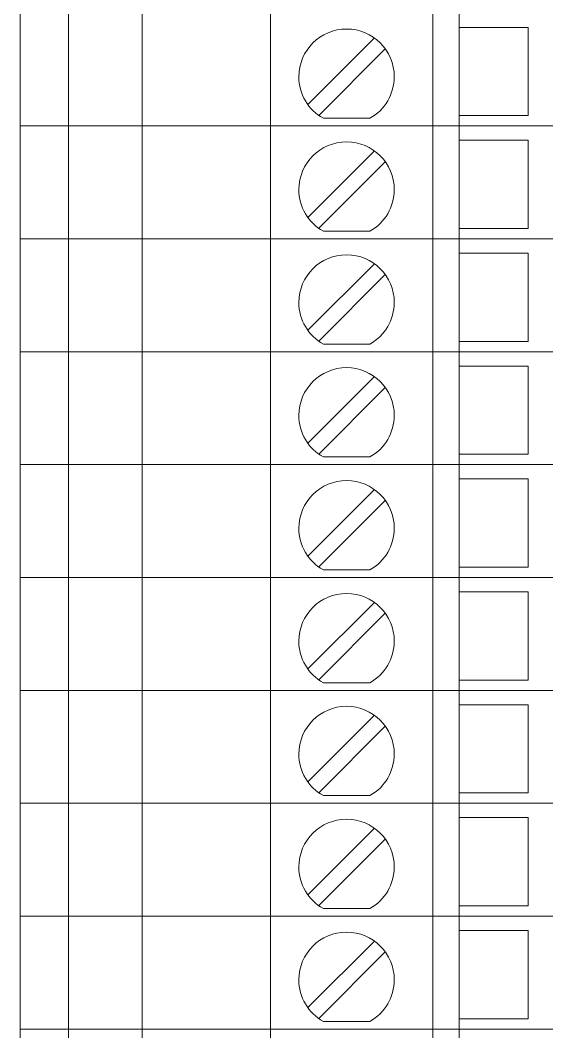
# Model space of a CAD drawing. Header units: millimetres. Extents: x 1880 to 4113, y 771 to 2990.
# Drawn here: x 2250.67 to 2274.67, y 2254.79 to 2300.94 of the extents above; entities that cross this region are included whole.
import ezdxf

# ---------------------------------------------------------------- set-up
doc = ezdxf.new("R2010")
doc.units = ezdxf.units.MM
doc.layers.add('000-PI-ORMAR', color=2, linetype='Continuous')

msp = doc.modelspace()

# ---------------------------------------------------------------- linework, layer by layer
at = {"layer": '000-PI-ORMAR', "color": 0, "linetype": 'ByBlock', "lineweight": 0}
for p, q in [((2250.672, 2296.113), (2250.672, 2301.263)), ((2252.872, 2296.113), (2252.872, 2301.263)), ((2256.233, 2296.113), (2256.233, 2301.263)), ((2262.072, 2296.113), (2262.072, 2301.263)), ((2269.472, 2296.113), (2269.472, 2301.263)), ((2270.672, 2296.113), (2270.672, 2301.263)), ((2270.672, 2300.613), (2270.672, 2300.613)), ((2270.672, 2300.613), (2273.822, 2300.613)), ((2273.822, 2300.613), (2273.822, 2296.588)), ((2273.822, 2300.613), (2273.822, 2300.613)), ((2266.817, 2300.129), (2263.782, 2297.093)), ((2266.817, 2300.129), (2266.817, 2300.129)), ((2264.276, 2296.598), (2267.312, 2299.634)), ((2267.312, 2299.634), (2267.312, 2299.634)), ((2269.472, 2297.063), (2269.472, 2299.663)), ((2269.472, 2299.663), (2269.472, 2299.663)), ((2263.782, 2297.093), (2263.782, 2297.093)), ((2269.472, 2297.063), (2269.472, 2297.063)), ((2264.276, 2296.598), (2264.276, 2296.598)), ((2264.488, 2296.463), (2264.488, 2296.463)), ((2264.488, 2296.463), (2266.606, 2296.463)), ((2266.606, 2296.463), (2266.606, 2296.463)), ((2270.672, 2296.588), (2270.672, 2296.588)), ((2273.822, 2296.588), (2270.672, 2296.588)), ((2273.822, 2296.588), (2273.822, 2296.588)), ((2250.672, 2296.113), (2250.672, 2296.113)), ((2250.672, 2296.113), (2251.355, 2296.113)), ((2250.672, 2296.113), (2250.672, 2296.113)), ((2250.672, 2296.113), (2251.355, 2296.113)), ((2250.672, 2290.963), (2250.672, 2296.113)), ((2251.672, 2296.113), (2251.355, 2296.113)), ((2251.672, 2296.113), (2251.355, 2296.113)), ((2252.872, 2296.113), (2251.672, 2296.113)), ((2251.672, 2296.113), (2251.672, 2296.113)), ((2251.672, 2296.113), (2251.672, 2296.113)), ((2252.872, 2296.113), (2251.672, 2296.113)), ((2252.172, 2296.113), (2252.172, 2296.113)), ((2254.464, 2296.113), (2252.872, 2296.113)), ((2252.872, 2296.113), (2252.872, 2296.113)), ((2252.872, 2296.113), (2252.872, 2296.113)), ((2254.464, 2296.113), (2252.872, 2296.113)), ((2252.872, 2290.963), (2252.872, 2296.113)), ((2256.606, 2296.113), (2254.464, 2296.113)), ((2256.606, 2296.113), (2254.464, 2296.113)), ((2254.922, 2296.113), (2254.922, 2296.113)), ((2254.922, 2296.113), (2254.922, 2296.113)), ((2256.233, 2290.963), (2256.233, 2296.113)), ((2256.606, 2296.113), (2256.99, 2296.113)), ((2256.99, 2296.113), (2256.606, 2296.113)), ((2256.99, 2296.113), (2259.498, 2296.113)), ((2259.498, 2296.113), (2256.99, 2296.113)), ((2257.472, 2296.113), (2257.472, 2296.113)), ((2257.472, 2296.113), (2257.472, 2296.113)), ((2258.372, 2296.113), (2258.372, 2296.113)), ((2258.372, 2296.113), (2258.372, 2296.113)), ((2258.672, 2296.113), (2258.672, 2296.113)), ((2262.072, 2296.113), (2259.498, 2296.113)), ((2262.072, 2296.113), (2259.498, 2296.113)), ((2269.472, 2296.113), (2262.072, 2296.113)), ((2269.472, 2296.113), (2262.072, 2296.113)), ((2262.072, 2290.963), (2262.072, 2296.113)), ((2270.672, 2296.113), (2269.472, 2296.113)), ((2270.672, 2296.113), (2269.472, 2296.113)), ((2269.472, 2290.963), (2269.472, 2296.113)), ((2278.672, 2296.113), (2270.672, 2296.113)), ((2270.672, 2296.113), (2270.672, 2296.113)), ((2270.672, 2296.113), (2270.672, 2296.113)), ((2278.672, 2296.113), (2270.672, 2296.113)), ((2270.672, 2290.963), (2270.672, 2296.113)), ((2270.672, 2295.463), (2270.672, 2295.463)), ((2270.672, 2295.463), (2273.822, 2295.463)), ((2273.822, 2295.463), (2273.822, 2291.438)), ((2273.822, 2295.463), (2273.822, 2295.463)), ((2266.817, 2294.979), (2263.782, 2291.943)), ((2266.817, 2294.979), (2266.817, 2294.979)), ((2264.276, 2291.448), (2267.312, 2294.484)), ((2267.312, 2294.484), (2267.312, 2294.484)), ((2269.472, 2291.913), (2269.472, 2294.513)), ((2269.472, 2294.513), (2269.472, 2294.513)), ((2263.782, 2291.943), (2263.782, 2291.943)), ((2269.472, 2291.913), (2269.472, 2291.913)), ((2264.276, 2291.448), (2264.276, 2291.448)), ((2264.488, 2291.313), (2264.488, 2291.313)), ((2264.488, 2291.313), (2266.606, 2291.313)), ((2266.606, 2291.313), (2266.606, 2291.313)), ((2270.672, 2291.438), (2270.672, 2291.438)), ((2273.822, 2291.438), (2270.672, 2291.438)), ((2273.822, 2291.438), (2273.822, 2291.438)), ((2250.672, 2290.963), (2250.672, 2290.963)), ((2250.672, 2290.963), (2251.355, 2290.963)), ((2250.672, 2290.963), (2250.672, 2290.963)), ((2250.672, 2290.963), (2251.355, 2290.963)), ((2250.672, 2285.813), (2250.672, 2290.963)), ((2251.672, 2290.963), (2251.355, 2290.963)), ((2251.672, 2290.963), (2251.355, 2290.963)), ((2252.872, 2290.963), (2251.672, 2290.963)), ((2251.672, 2290.963), (2251.672, 2290.963)), ((2251.672, 2290.963), (2251.672, 2290.963)), ((2252.872, 2290.963), (2251.672, 2290.963)), ((2252.172, 2290.963), (2252.172, 2290.963)), ((2254.464, 2290.963), (2252.872, 2290.963)), ((2252.872, 2290.963), (2252.872, 2290.963)), ((2252.872, 2290.963), (2252.872, 2290.963)), ((2254.464, 2290.963), (2252.872, 2290.963)), ((2252.872, 2285.813), (2252.872, 2290.963)), ((2256.606, 2290.963), (2254.464, 2290.963)), ((2256.606, 2290.963), (2254.464, 2290.963)), ((2254.922, 2290.963), (2254.922, 2290.963)), ((2254.922, 2290.963), (2254.922, 2290.963)), ((2256.233, 2285.813), (2256.233, 2290.963)), ((2256.606, 2290.963), (2256.99, 2290.963)), ((2256.99, 2290.963), (2256.606, 2290.963)), ((2256.99, 2290.963), (2259.498, 2290.963)), ((2259.498, 2290.963), (2256.99, 2290.963)), ((2257.472, 2290.963), (2257.472, 2290.963)), ((2257.472, 2290.963), (2257.472, 2290.963)), ((2258.372, 2290.963), (2258.372, 2290.963)), ((2258.372, 2290.963), (2258.372, 2290.963)), ((2258.672, 2290.963), (2258.672, 2290.963)), ((2262.072, 2290.963), (2259.498, 2290.963)), ((2262.072, 2290.963), (2259.498, 2290.963)), ((2269.472, 2290.963), (2262.072, 2290.963)), ((2269.472, 2290.963), (2262.072, 2290.963)), ((2262.072, 2285.813), (2262.072, 2290.963)), ((2270.672, 2290.963), (2269.472, 2290.963)), ((2270.672, 2290.963), (2269.472, 2290.963)), ((2269.472, 2285.813), (2269.472, 2290.963)), ((2278.672, 2290.963), (2270.672, 2290.963)), ((2270.672, 2290.963), (2270.672, 2290.963)), ((2270.672, 2290.963), (2270.672, 2290.963)), ((2278.672, 2290.963), (2270.672, 2290.963)), ((2270.672, 2285.813), (2270.672, 2290.963)), ((2270.672, 2290.313), (2270.672, 2290.313)), ((2270.672, 2290.313), (2273.822, 2290.313)), ((2273.822, 2290.313), (2273.822, 2286.288)), ((2273.822, 2290.313), (2273.822, 2290.313)), ((2266.817, 2289.829), (2263.782, 2286.793)), ((2266.817, 2289.829), (2266.817, 2289.829)), ((2269.472, 2286.763), (2269.472, 2289.363)), ((2269.472, 2289.363), (2269.472, 2289.363)), ((2264.276, 2286.298), (2267.312, 2289.334)), ((2267.312, 2289.334), (2267.312, 2289.334)), ((2263.782, 2286.793), (2263.782, 2286.793)), ((2269.472, 2286.763), (2269.472, 2286.763)), ((2264.276, 2286.298), (2264.276, 2286.298)), ((2264.488, 2286.163), (2264.488, 2286.163)), ((2264.488, 2286.163), (2266.606, 2286.163)), ((2266.606, 2286.163), (2266.606, 2286.163)), ((2270.672, 2286.288), (2270.672, 2286.288)), ((2273.822, 2286.288), (2270.672, 2286.288)), ((2273.822, 2286.288), (2273.822, 2286.288)), ((2250.672, 2285.813), (2250.672, 2285.813)), ((2250.672, 2285.813), (2251.355, 2285.813)), ((2250.672, 2285.813), (2250.672, 2285.813)), ((2250.672, 2285.813), (2251.355, 2285.813)), ((2250.672, 2280.663), (2250.672, 2285.813)), ((2251.672, 2285.813), (2251.355, 2285.813)), ((2251.672, 2285.813), (2251.355, 2285.813)), ((2252.872, 2285.813), (2251.672, 2285.813)), ((2251.672, 2285.813), (2251.672, 2285.813)), ((2251.672, 2285.813), (2251.672, 2285.813)), ((2252.872, 2285.813), (2251.672, 2285.813)), ((2252.172, 2285.813), (2252.172, 2285.813)), ((2254.464, 2285.813), (2252.872, 2285.813)), ((2252.872, 2285.813), (2252.872, 2285.813)), ((2252.872, 2285.813), (2252.872, 2285.813)), ((2254.464, 2285.813), (2252.872, 2285.813)), ((2252.872, 2280.663), (2252.872, 2285.813)), ((2256.606, 2285.813), (2254.464, 2285.813)), ((2256.606, 2285.813), (2254.464, 2285.813)), ((2254.922, 2285.813), (2254.922, 2285.813)), ((2254.922, 2285.813), (2254.922, 2285.813)), ((2256.233, 2280.663), (2256.233, 2285.813)), ((2256.606, 2285.813), (2256.99, 2285.813)), ((2256.99, 2285.813), (2256.606, 2285.813)), ((2256.99, 2285.813), (2259.498, 2285.813)), ((2259.498, 2285.813), (2256.99, 2285.813)), ((2257.472, 2285.813), (2257.472, 2285.813)), ((2257.472, 2285.813), (2257.472, 2285.813)), ((2258.372, 2285.813), (2258.372, 2285.813)), ((2258.372, 2285.813), (2258.372, 2285.813)), ((2258.672, 2285.813), (2258.672, 2285.813)), ((2262.072, 2285.813), (2259.498, 2285.813)), ((2262.072, 2285.813), (2259.498, 2285.813)), ((2269.472, 2285.813), (2262.072, 2285.813)), ((2269.472, 2285.813), (2262.072, 2285.813)), ((2262.072, 2280.663), (2262.072, 2285.813)), ((2270.672, 2285.813), (2269.472, 2285.813)), ((2270.672, 2285.813), (2269.472, 2285.813)), ((2269.472, 2280.663), (2269.472, 2285.813)), ((2278.672, 2285.813), (2270.672, 2285.813)), ((2270.672, 2285.813), (2270.672, 2285.813)), ((2270.672, 2285.813), (2270.672, 2285.813)), ((2278.672, 2285.813), (2270.672, 2285.813)), ((2270.672, 2280.663), (2270.672, 2285.813)), ((2270.672, 2285.163), (2270.672, 2285.163)), ((2270.672, 2285.163), (2273.822, 2285.163)), ((2273.822, 2285.163), (2273.822, 2281.138)), ((2273.822, 2285.163), (2273.822, 2285.163)), ((2266.817, 2284.679), (2263.782, 2281.643)), ((2266.817, 2284.679), (2266.817, 2284.679)), ((2264.276, 2281.148), (2267.312, 2284.184)), ((2267.312, 2284.184), (2267.312, 2284.184)), ((2269.472, 2281.613), (2269.472, 2284.213)), ((2269.472, 2284.213), (2269.472, 2284.213)), ((2263.782, 2281.643), (2263.782, 2281.643)), ((2269.472, 2281.613), (2269.472, 2281.613)), ((2264.276, 2281.148), (2264.276, 2281.148)), ((2270.672, 2281.138), (2270.672, 2281.138)), ((2273.822, 2281.138), (2270.672, 2281.138)), ((2273.822, 2281.138), (2273.822, 2281.138)), ((2250.672, 2280.663), (2250.672, 2280.663)), ((2250.672, 2280.663), (2251.355, 2280.663)), ((2250.672, 2280.663), (2250.672, 2280.663)), ((2250.672, 2280.663), (2251.355, 2280.663)), ((2250.672, 2275.513), (2250.672, 2280.663)), ((2251.672, 2280.663), (2251.355, 2280.663)), ((2251.672, 2280.663), (2251.355, 2280.663)), ((2252.872, 2280.663), (2251.672, 2280.663)), ((2251.672, 2280.663), (2251.672, 2280.663)), ((2251.672, 2280.663), (2251.672, 2280.663)), ((2252.872, 2280.663), (2251.672, 2280.663)), ((2252.172, 2280.663), (2252.172, 2280.663)), ((2254.464, 2280.663), (2252.872, 2280.663)), ((2252.872, 2280.663), (2252.872, 2280.663)), ((2252.872, 2280.663), (2252.872, 2280.663)), ((2254.464, 2280.663), (2252.872, 2280.663)), ((2252.872, 2275.513), (2252.872, 2280.663)), ((2256.606, 2280.663), (2254.464, 2280.663)), ((2256.606, 2280.663), (2254.464, 2280.663)), ((2254.922, 2280.663), (2254.922, 2280.663)), ((2254.922, 2280.663), (2254.922, 2280.663)), ((2256.233, 2275.513), (2256.233, 2280.663)), ((2256.606, 2280.663), (2256.99, 2280.663)), ((2256.99, 2280.663), (2256.606, 2280.663)), ((2256.99, 2280.663), (2259.498, 2280.663)), ((2259.498, 2280.663), (2256.99, 2280.663)), ((2257.472, 2280.663), (2257.472, 2280.663)), ((2257.472, 2280.663), (2257.472, 2280.663)), ((2258.372, 2280.663), (2258.372, 2280.663)), ((2258.372, 2280.663), (2258.372, 2280.663)), ((2258.672, 2280.663), (2258.672, 2280.663)), ((2262.072, 2280.663), (2259.498, 2280.663)), ((2262.072, 2280.663), (2259.498, 2280.663)), ((2269.472, 2280.663), (2262.072, 2280.663)), ((2269.472, 2280.663), (2262.072, 2280.663)), ((2262.072, 2275.513), (2262.072, 2280.663)), ((2264.488, 2281.013), (2264.488, 2281.013)), ((2264.488, 2281.013), (2266.606, 2281.013)), ((2266.606, 2281.013), (2266.606, 2281.013)), ((2270.672, 2280.663), (2269.472, 2280.663)), ((2270.672, 2280.663), (2269.472, 2280.663)), ((2269.472, 2275.513), (2269.472, 2280.663)), ((2278.672, 2280.663), (2270.672, 2280.663)), ((2270.672, 2280.663), (2270.672, 2280.663)), ((2270.672, 2280.663), (2270.672, 2280.663)), ((2278.672, 2280.663), (2270.672, 2280.663)), ((2270.672, 2275.513), (2270.672, 2280.663)), ((2270.672, 2280.013), (2270.672, 2280.013)), ((2270.672, 2280.013), (2273.822, 2280.013)), ((2273.822, 2280.013), (2273.822, 2275.988)), ((2273.822, 2280.013), (2273.822, 2280.013)), ((2266.817, 2279.529), (2263.782, 2276.493)), ((2266.817, 2279.529), (2266.817, 2279.529)), ((2264.276, 2275.998), (2267.312, 2279.034)), ((2267.312, 2279.034), (2267.312, 2279.034)), ((2269.472, 2276.463), (2269.472, 2279.063)), ((2269.472, 2279.063), (2269.472, 2279.063)), ((2263.782, 2276.493), (2263.782, 2276.493)), ((2269.472, 2276.463), (2269.472, 2276.463)), ((2264.276, 2275.998), (2264.276, 2275.998)), ((2270.672, 2275.988), (2270.672, 2275.988)), ((2273.822, 2275.988), (2270.672, 2275.988)), ((2273.822, 2275.988), (2273.822, 2275.988)), ((2264.488, 2275.863), (2264.488, 2275.863)), ((2264.488, 2275.863), (2266.606, 2275.863)), ((2266.606, 2275.863), (2266.606, 2275.863)), ((2250.672, 2275.513), (2250.672, 2275.513)), ((2250.672, 2275.513), (2251.355, 2275.513)), ((2250.672, 2275.513), (2250.672, 2275.513)), ((2250.672, 2275.513), (2251.355, 2275.513)), ((2250.672, 2270.363), (2250.672, 2275.513)), ((2251.672, 2275.513), (2251.355, 2275.513)), ((2251.672, 2275.513), (2251.355, 2275.513)), ((2252.872, 2275.513), (2251.672, 2275.513)), ((2251.672, 2275.513), (2251.672, 2275.513)), ((2251.672, 2275.513), (2251.672, 2275.513)), ((2252.872, 2275.513), (2251.672, 2275.513)), ((2252.172, 2275.513), (2252.172, 2275.513)), ((2254.464, 2275.513), (2252.872, 2275.513)), ((2252.872, 2275.513), (2252.872, 2275.513)), ((2252.872, 2275.513), (2252.872, 2275.513)), ((2254.464, 2275.513), (2252.872, 2275.513)), ((2252.872, 2270.363), (2252.872, 2275.513)), ((2256.606, 2275.513), (2254.464, 2275.513)), ((2256.606, 2275.513), (2254.464, 2275.513)), ((2254.922, 2275.513), (2254.922, 2275.513)), ((2254.922, 2275.513), (2254.922, 2275.513)), ((2256.233, 2270.363), (2256.233, 2275.513)), ((2256.606, 2275.513), (2256.99, 2275.513)), ((2256.99, 2275.513), (2256.606, 2275.513)), ((2256.99, 2275.513), (2259.498, 2275.513)), ((2259.498, 2275.513), (2256.99, 2275.513)), ((2257.472, 2275.513), (2257.472, 2275.513)), ((2257.472, 2275.513), (2257.472, 2275.513)), ((2258.372, 2275.513), (2258.372, 2275.513)), ((2258.372, 2275.513), (2258.372, 2275.513)), ((2258.672, 2275.513), (2258.672, 2275.513)), ((2262.072, 2275.513), (2259.498, 2275.513)), ((2262.072, 2275.513), (2259.498, 2275.513)), ((2269.472, 2275.513), (2262.072, 2275.513)), ((2269.472, 2275.513), (2262.072, 2275.513)), ((2262.072, 2270.363), (2262.072, 2275.513)), ((2270.672, 2275.513), (2269.472, 2275.513)), ((2270.672, 2275.513), (2269.472, 2275.513)), ((2269.472, 2270.363), (2269.472, 2275.513)), ((2278.672, 2275.513), (2270.672, 2275.513)), ((2270.672, 2275.513), (2270.672, 2275.513)), ((2270.672, 2275.513), (2270.672, 2275.513)), ((2278.672, 2275.513), (2270.672, 2275.513)), ((2270.672, 2270.363), (2270.672, 2275.513)), ((2270.672, 2274.863), (2270.672, 2274.863)), ((2270.672, 2274.863), (2273.822, 2274.863)), ((2273.822, 2274.863), (2273.822, 2270.838)), ((2273.822, 2274.863), (2273.822, 2274.863)), ((2266.817, 2274.379), (2263.782, 2271.343)), ((2266.817, 2274.379), (2266.817, 2274.379)), ((2264.276, 2270.848), (2267.312, 2273.884)), ((2267.312, 2273.884), (2267.312, 2273.884)), ((2269.472, 2271.313), (2269.472, 2273.913)), ((2269.472, 2273.913), (2269.472, 2273.913)), ((2263.782, 2271.343), (2263.782, 2271.343)), ((2269.472, 2271.313), (2269.472, 2271.313)), ((2264.276, 2270.848), (2264.276, 2270.848)), ((2264.488, 2270.713), (2264.488, 2270.713)), ((2264.488, 2270.713), (2266.606, 2270.713)), ((2266.606, 2270.713), (2266.606, 2270.713)), ((2270.672, 2270.838), (2270.672, 2270.838)), ((2273.822, 2270.838), (2270.672, 2270.838)), ((2273.822, 2270.838), (2273.822, 2270.838)), ((2250.672, 2270.363), (2250.672, 2270.363)), ((2250.672, 2270.363), (2251.355, 2270.363)), ((2250.672, 2270.363), (2250.672, 2270.363)), ((2250.672, 2270.363), (2251.355, 2270.363)), ((2250.672, 2265.213), (2250.672, 2270.363)), ((2251.672, 2270.363), (2251.355, 2270.363)), ((2251.672, 2270.363), (2251.355, 2270.363)), ((2252.872, 2270.363), (2251.672, 2270.363)), ((2251.672, 2270.363), (2251.672, 2270.363)), ((2251.672, 2270.363), (2251.672, 2270.363)), ((2252.872, 2270.363), (2251.672, 2270.363)), ((2252.172, 2270.363), (2252.172, 2270.363)), ((2254.464, 2270.363), (2252.872, 2270.363)), ((2252.872, 2270.363), (2252.872, 2270.363)), ((2252.872, 2270.363), (2252.872, 2270.363)), ((2254.464, 2270.363), (2252.872, 2270.363)), ((2252.872, 2265.213), (2252.872, 2270.363)), ((2256.606, 2270.363), (2254.464, 2270.363)), ((2256.606, 2270.363), (2254.464, 2270.363)), ((2254.922, 2270.363), (2254.922, 2270.363)), ((2254.922, 2270.363), (2254.922, 2270.363)), ((2256.233, 2265.213), (2256.233, 2270.363)), ((2256.606, 2270.363), (2256.99, 2270.363)), ((2256.99, 2270.363), (2256.606, 2270.363)), ((2256.99, 2270.363), (2259.498, 2270.363)), ((2259.498, 2270.363), (2256.99, 2270.363)), ((2257.472, 2270.363), (2257.472, 2270.363)), ((2257.472, 2270.363), (2257.472, 2270.363)), ((2258.372, 2270.363), (2258.372, 2270.363)), ((2258.372, 2270.363), (2258.372, 2270.363)), ((2258.672, 2270.363), (2258.672, 2270.363)), ((2262.072, 2270.363), (2259.498, 2270.363)), ((2262.072, 2270.363), (2259.498, 2270.363)), ((2269.472, 2270.363), (2262.072, 2270.363)), ((2269.472, 2270.363), (2262.072, 2270.363)), ((2262.072, 2265.213), (2262.072, 2270.363)), ((2270.672, 2270.363), (2269.472, 2270.363)), ((2270.672, 2270.363), (2269.472, 2270.363)), ((2269.472, 2265.213), (2269.472, 2270.363)), ((2278.672, 2270.363), (2270.672, 2270.363)), ((2270.672, 2270.363), (2270.672, 2270.363)), ((2270.672, 2270.363), (2270.672, 2270.363)), ((2278.672, 2270.363), (2270.672, 2270.363)), ((2270.672, 2265.213), (2270.672, 2270.363)), ((2270.672, 2269.713), (2270.672, 2269.713)), ((2270.672, 2269.713), (2273.822, 2269.713)), ((2273.822, 2269.713), (2273.822, 2265.688)), ((2273.822, 2269.713), (2273.822, 2269.713)), ((2266.817, 2269.229), (2263.782, 2266.193)), ((2266.817, 2269.229), (2266.817, 2269.229)), ((2264.276, 2265.698), (2267.312, 2268.734)), ((2267.312, 2268.734), (2267.312, 2268.734)), ((2269.472, 2266.163), (2269.472, 2268.763)), ((2269.472, 2268.763), (2269.472, 2268.763)), ((2263.782, 2266.193), (2263.782, 2266.193)), ((2269.472, 2266.163), (2269.472, 2266.163)), ((2264.276, 2265.698), (2264.276, 2265.698)), ((2264.488, 2265.563), (2264.488, 2265.563)), ((2264.488, 2265.563), (2266.606, 2265.563)), ((2266.606, 2265.563), (2266.606, 2265.563)), ((2270.672, 2265.688), (2270.672, 2265.688)), ((2273.822, 2265.688), (2270.672, 2265.688)), ((2273.822, 2265.688), (2273.822, 2265.688)), ((2250.672, 2265.213), (2250.672, 2265.213)), ((2250.672, 2265.213), (2251.355, 2265.213)), ((2250.672, 2265.213), (2250.672, 2265.213)), ((2250.672, 2265.213), (2251.355, 2265.213)), ((2250.672, 2260.063), (2250.672, 2265.213)), ((2251.672, 2265.213), (2251.355, 2265.213)), ((2251.672, 2265.213), (2251.355, 2265.213)), ((2252.872, 2265.213), (2251.672, 2265.213)), ((2251.672, 2265.213), (2251.672, 2265.213)), ((2251.672, 2265.213), (2251.672, 2265.213)), ((2252.872, 2265.213), (2251.672, 2265.213)), ((2252.172, 2265.213), (2252.172, 2265.213)), ((2254.464, 2265.213), (2252.872, 2265.213)), ((2252.872, 2265.213), (2252.872, 2265.213)), ((2252.872, 2265.213), (2252.872, 2265.213)), ((2254.464, 2265.213), (2252.872, 2265.213)), ((2252.872, 2260.063), (2252.872, 2265.213)), ((2256.606, 2265.213), (2254.464, 2265.213)), ((2256.606, 2265.213), (2254.464, 2265.213)), ((2254.922, 2265.213), (2254.922, 2265.213)), ((2254.922, 2265.213), (2254.922, 2265.213)), ((2256.233, 2260.063), (2256.233, 2265.213)), ((2256.606, 2265.213), (2256.99, 2265.213)), ((2256.99, 2265.213), (2256.606, 2265.213)), ((2256.99, 2265.213), (2259.498, 2265.213)), ((2259.498, 2265.213), (2256.99, 2265.213)), ((2257.472, 2265.213), (2257.472, 2265.213)), ((2257.472, 2265.213), (2257.472, 2265.213)), ((2258.372, 2265.213), (2258.372, 2265.213)), ((2258.372, 2265.213), (2258.372, 2265.213)), ((2258.672, 2265.213), (2258.672, 2265.213)), ((2262.072, 2265.213), (2259.498, 2265.213)), ((2262.072, 2265.213), (2259.498, 2265.213)), ((2269.472, 2265.213), (2262.072, 2265.213)), ((2269.472, 2265.213), (2262.072, 2265.213)), ((2262.072, 2260.063), (2262.072, 2265.213)), ((2270.672, 2265.213), (2269.472, 2265.213)), ((2270.672, 2265.213), (2269.472, 2265.213)), ((2269.472, 2260.063), (2269.472, 2265.213)), ((2278.672, 2265.213), (2270.672, 2265.213)), ((2270.672, 2265.213), (2270.672, 2265.213)), ((2270.672, 2265.213), (2270.672, 2265.213)), ((2278.672, 2265.213), (2270.672, 2265.213)), ((2270.672, 2260.063), (2270.672, 2265.213)), ((2270.672, 2264.563), (2270.672, 2264.563)), ((2270.672, 2264.563), (2273.822, 2264.563)), ((2273.822, 2264.563), (2273.822, 2260.538)), ((2273.822, 2264.563), (2273.822, 2264.563)), ((2266.817, 2264.079), (2263.782, 2261.043)), ((2266.817, 2264.079), (2266.817, 2264.079)), ((2264.276, 2260.548), (2267.312, 2263.584)), ((2267.312, 2263.584), (2267.312, 2263.584)), ((2269.472, 2261.013), (2269.472, 2263.613)), ((2269.472, 2263.613), (2269.472, 2263.613)), ((2263.782, 2261.043), (2263.782, 2261.043)), ((2269.472, 2261.013), (2269.472, 2261.013)), ((2264.276, 2260.548), (2264.276, 2260.548)), ((2264.488, 2260.413), (2264.488, 2260.413)), ((2264.488, 2260.413), (2266.606, 2260.413)), ((2266.606, 2260.413), (2266.606, 2260.413)), ((2270.672, 2260.538), (2270.672, 2260.538)), ((2273.822, 2260.538), (2270.672, 2260.538)), ((2273.822, 2260.538), (2273.822, 2260.538)), ((2250.672, 2260.063), (2250.672, 2260.063)), ((2250.672, 2260.063), (2251.355, 2260.063)), ((2250.672, 2260.063), (2250.672, 2260.063)), ((2250.672, 2260.063), (2251.355, 2260.063)), ((2250.672, 2254.913), (2250.672, 2260.063)), ((2251.672, 2260.063), (2251.355, 2260.063)), ((2251.672, 2260.063), (2251.355, 2260.063)), ((2252.872, 2260.063), (2251.672, 2260.063)), ((2251.672, 2260.063), (2251.672, 2260.063)), ((2251.672, 2260.063), (2251.672, 2260.063)), ((2252.872, 2260.063), (2251.672, 2260.063)), ((2252.172, 2260.063), (2252.172, 2260.063)), ((2254.464, 2260.063), (2252.872, 2260.063)), ((2252.872, 2260.063), (2252.872, 2260.063)), ((2252.872, 2260.063), (2252.872, 2260.063)), ((2254.464, 2260.063), (2252.872, 2260.063)), ((2252.872, 2254.913), (2252.872, 2260.063)), ((2256.606, 2260.063), (2254.464, 2260.063)), ((2256.606, 2260.063), (2254.464, 2260.063)), ((2254.922, 2260.063), (2254.922, 2260.063)), ((2254.922, 2260.063), (2254.922, 2260.063)), ((2256.233, 2254.913), (2256.233, 2260.063)), ((2256.606, 2260.063), (2256.99, 2260.063)), ((2256.99, 2260.063), (2256.606, 2260.063)), ((2256.99, 2260.063), (2259.498, 2260.063)), ((2259.498, 2260.063), (2256.99, 2260.063)), ((2257.472, 2260.063), (2257.472, 2260.063)), ((2257.472, 2260.063), (2257.472, 2260.063)), ((2258.372, 2260.063), (2258.372, 2260.063)), ((2258.372, 2260.063), (2258.372, 2260.063)), ((2258.672, 2260.063), (2258.672, 2260.063)), ((2262.072, 2260.063), (2259.498, 2260.063)), ((2262.072, 2260.063), (2259.498, 2260.063)), ((2269.472, 2260.063), (2262.072, 2260.063)), ((2269.472, 2260.063), (2262.072, 2260.063)), ((2262.072, 2254.913), (2262.072, 2260.063)), ((2270.672, 2260.063), (2269.472, 2260.063)), ((2270.672, 2260.063), (2269.472, 2260.063)), ((2269.472, 2254.913), (2269.472, 2260.063)), ((2278.672, 2260.063), (2270.672, 2260.063)), ((2270.672, 2260.063), (2270.672, 2260.063)), ((2270.672, 2260.063), (2270.672, 2260.063)), ((2278.672, 2260.063), (2270.672, 2260.063)), ((2270.672, 2254.913), (2270.672, 2260.063)), ((2270.672, 2259.413), (2270.672, 2259.413)), ((2270.672, 2259.413), (2273.822, 2259.413)), ((2273.822, 2259.413), (2273.822, 2255.388)), ((2273.822, 2259.413), (2273.822, 2259.413)), ((2266.817, 2258.929), (2263.782, 2255.893)), ((2266.817, 2258.929), (2266.817, 2258.929)), ((2269.472, 2255.863), (2269.472, 2258.463)), ((2269.472, 2258.463), (2269.472, 2258.463)), ((2264.276, 2255.398), (2267.312, 2258.434)), ((2267.312, 2258.434), (2267.312, 2258.434)), ((2263.782, 2255.893), (2263.782, 2255.893)), ((2269.472, 2255.863), (2269.472, 2255.863)), ((2264.276, 2255.398), (2264.276, 2255.398)), ((2264.488, 2255.263), (2264.488, 2255.263)), ((2264.488, 2255.263), (2266.606, 2255.263)), ((2266.606, 2255.263), (2266.606, 2255.263)), ((2270.672, 2255.388), (2270.672, 2255.388)), ((2273.822, 2255.388), (2270.672, 2255.388)), ((2273.822, 2255.388), (2273.822, 2255.388)), ((2250.672, 2254.913), (2250.672, 2254.913)), ((2250.672, 2254.913), (2251.355, 2254.913)), ((2250.672, 2254.913), (2250.672, 2254.913)), ((2250.672, 2254.913), (2251.355, 2254.913)), ((2250.672, 2249.763), (2250.672, 2254.913)), ((2251.672, 2254.913), (2251.355, 2254.913)), ((2251.672, 2254.913), (2251.355, 2254.913)), ((2252.872, 2254.913), (2251.672, 2254.913)), ((2251.672, 2254.913), (2251.672, 2254.913)), ((2251.672, 2254.913), (2251.672, 2254.913)), ((2252.872, 2254.913), (2251.672, 2254.913)), ((2252.172, 2254.913), (2252.172, 2254.913)), ((2254.464, 2254.913), (2252.872, 2254.913)), ((2252.872, 2254.913), (2252.872, 2254.913)), ((2252.872, 2254.913), (2252.872, 2254.913)), ((2254.464, 2254.913), (2252.872, 2254.913)), ((2252.872, 2249.763), (2252.872, 2254.913)), ((2256.606, 2254.913), (2254.464, 2254.913)), ((2256.606, 2254.913), (2254.464, 2254.913)), ((2254.922, 2254.913), (2254.922, 2254.913)), ((2254.922, 2254.913), (2254.922, 2254.913)), ((2256.233, 2249.763), (2256.233, 2254.913)), ((2256.606, 2254.913), (2256.99, 2254.913)), ((2256.99, 2254.913), (2256.606, 2254.913)), ((2256.99, 2254.913), (2259.498, 2254.913)), ((2259.498, 2254.913), (2256.99, 2254.913)), ((2257.472, 2254.913), (2257.472, 2254.913)), ((2257.472, 2254.913), (2257.472, 2254.913)), ((2258.372, 2254.913), (2258.372, 2254.913)), ((2258.372, 2254.913), (2258.372, 2254.913)), ((2258.672, 2254.913), (2258.672, 2254.913)), ((2262.072, 2254.913), (2259.498, 2254.913)), ((2262.072, 2254.913), (2259.498, 2254.913)), ((2269.472, 2254.913), (2262.072, 2254.913)), ((2269.472, 2254.913), (2262.072, 2254.913)), ((2262.072, 2249.763), (2262.072, 2254.913)), ((2270.672, 2254.913), (2269.472, 2254.913)), ((2270.672, 2254.913), (2269.472, 2254.913)), ((2269.472, 2249.763), (2269.472, 2254.913)), ((2278.672, 2254.913), (2270.672, 2254.913)), ((2270.672, 2254.913), (2270.672, 2254.913)), ((2270.672, 2254.913), (2270.672, 2254.913)), ((2278.672, 2254.913), (2270.672, 2254.913)), ((2270.672, 2249.763), (2270.672, 2254.913))]:
    msp.add_line(p, q, dxfattribs=at)
for centre, start, end in [((2265.547, 2298.363), 360, 180), ((2265.547, 2298.363), 180, 240.8754), ((2265.547, 2298.363), 299.1246, 360), ((2265.547, 2293.213), 360, 180), ((2265.547, 2293.213), 180, 240.8754), ((2265.547, 2293.213), 299.1246, 360), ((2265.547, 2288.063), 360, 180), ((2265.547, 2288.063), 180, 240.8754), ((2265.547, 2288.063), 299.1246, 360), ((2265.547, 2282.913), 360, 180), ((2265.547, 2282.913), 180, 240.8754), ((2265.547, 2282.913), 299.1246, 360), ((2265.547, 2277.763), 360, 180), ((2265.547, 2277.763), 180, 240.8754), ((2265.547, 2277.763), 299.1246, 360), ((2265.547, 2272.613), 360, 180), ((2265.547, 2272.613), 180, 240.8754), ((2265.547, 2272.613), 299.1246, 360), ((2265.547, 2267.463), 360, 180), ((2265.547, 2267.463), 180, 240.8754), ((2265.547, 2267.463), 299.1246, 360), ((2265.547, 2262.313), 360, 180), ((2265.547, 2262.313), 180, 240.8754), ((2265.547, 2262.313), 299.1246, 360), ((2265.547, 2257.163), 360, 180), ((2265.547, 2257.163), 180, 240.8754), ((2265.547, 2257.163), 299.1246, 360)]:
    msp.add_arc(centre, 2.175, start, end, dxfattribs=at)

doc.saveas('drawing.dxf')
